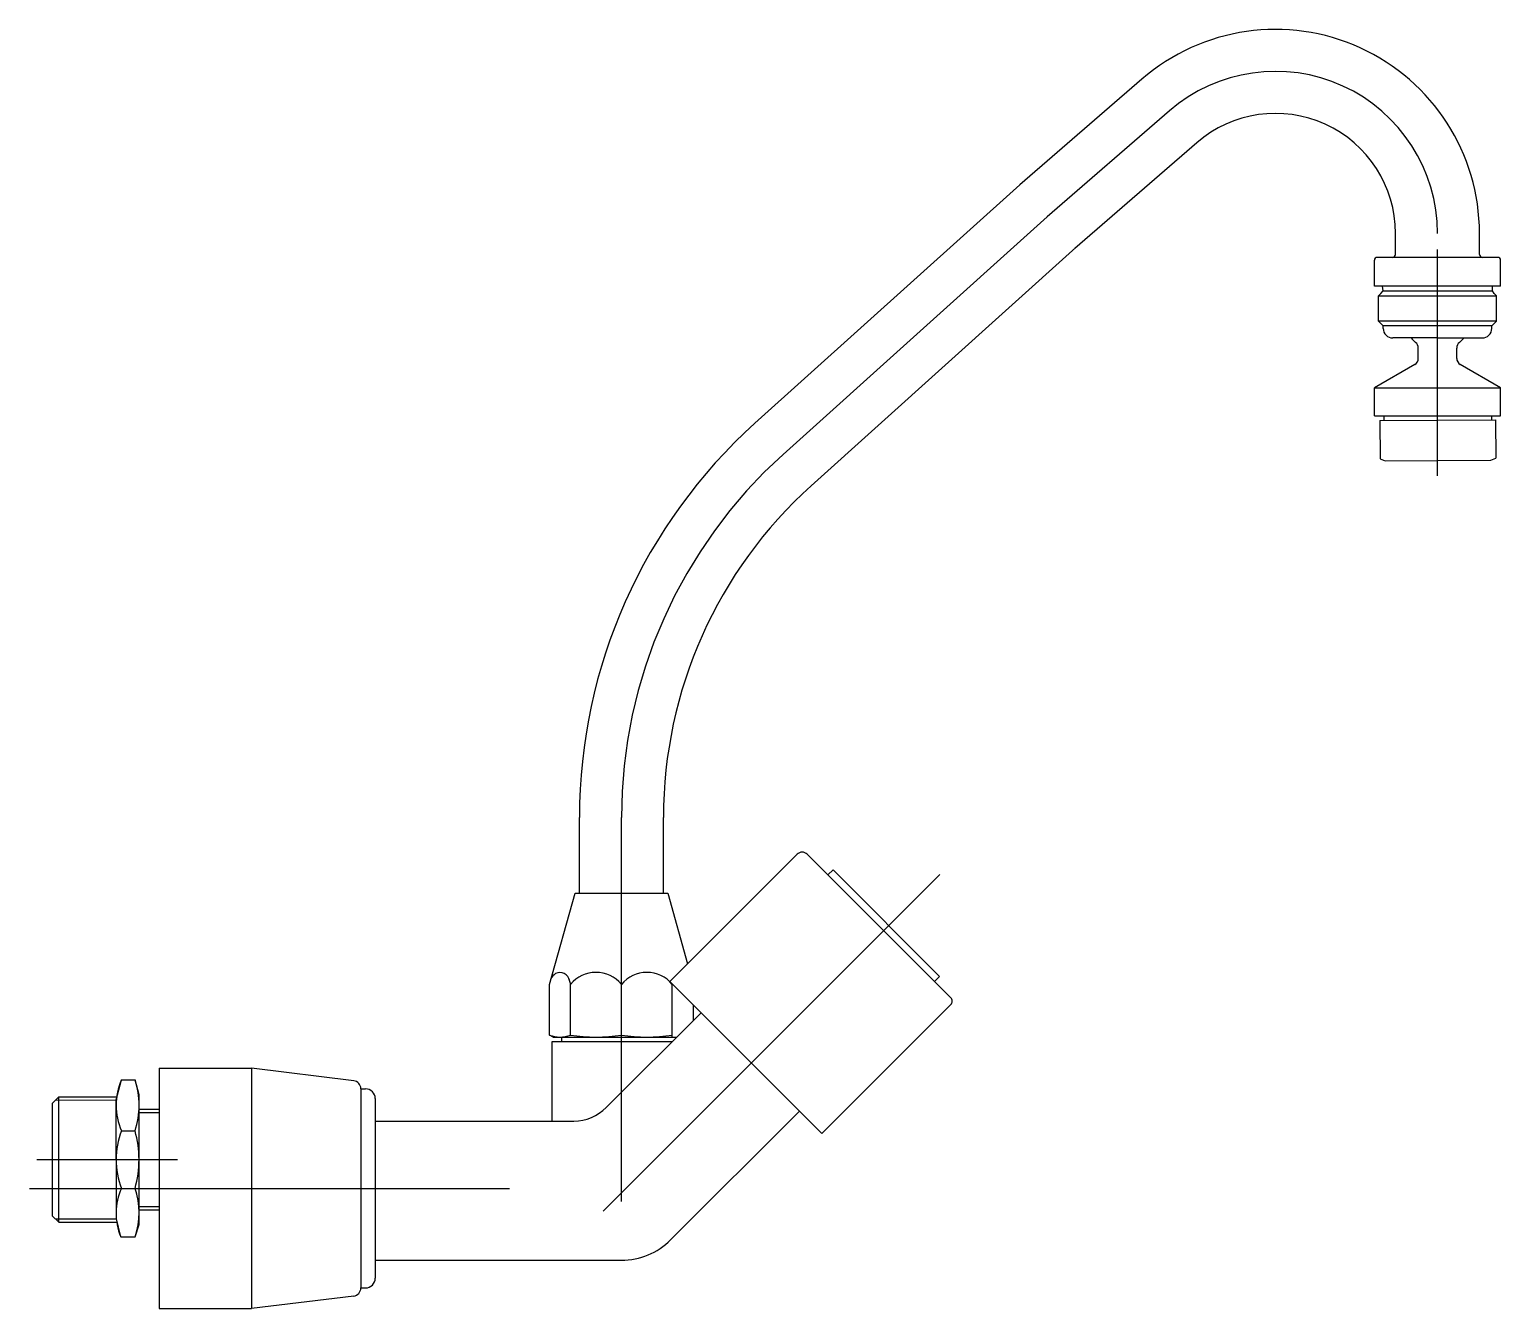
# Model space of a CAD drawing. Extents: x 37.378 to 37.684, y 21.686 to 21.953.
import ezdxf

# ---------------------------------------------------------------- set-up
doc = ezdxf.new("R2010")
doc.units = 0
doc.header["$LTSCALE"] = 0.2
doc.header["$MEASUREMENT"] = 0
doc.linetypes.add('AXES', pattern=[0.54, 0.3, -0.08, 0.08, -0.08])
doc.linetypes.add('CONTINU', pattern=[0])
doc.layers.get('0').update_dxf_attribs({"linetype": 'CONTINUOUS'})
doc.layers.add('DECA_EIXOS', color=5, linetype='AXES')

msp = doc.modelspace()

# ---------------------------------------------------------------- linework, layer by layer
at = {"linetype": 'CONTINU'}
for points in [[(37.6801, 21.91006, 0.642715), (37.60976, 21.94218)], [(37.6626, 21.91006, 0.642718), (37.62122, 21.92895)], [(37.65881, 21.90506, 0.414211), (37.65821, 21.90446)], [(37.662, 21.90506, 0.41421), (37.6626, 21.90566)], [(37.6801, 21.90566, 0.415448), (37.6807, 21.90506)], [(37.68449, 21.90446, 0.414145), (37.68389, 21.90506)], [(37.66005, 21.89026, 0.414214), (37.66205, 21.88826)], [(37.66583, 21.88826, 0.045663), (37.66678, 21.88734)], [(37.67591, 21.88734, 0.045659), (37.67687, 21.88826)], [(37.68065, 21.88826, 0.414177), (37.68265, 21.89026)], [(37.66735, 21.88615, 0.233456), (37.66678, 21.88734)], [(37.67591, 21.88734, 0.231299), (37.67535, 21.88616)], [(37.6666, 21.88271, 0.267952), (37.66735, 21.88401)], [(37.67535, 21.88401, 0.267941), (37.6761, 21.88271)], [(37.52916, 21.87048, 0.212567), (37.4926, 21.78836)], [(37.54087, 21.85748, 0.212557), (37.5101, 21.78836)], [(37.54007, 21.78067, 0.414208), (37.53795, 21.78067)], [(37.48945, 21.75579, 0.283757), (37.48763, 21.75579)], [(37.50135, 21.75356, 0.468802), (37.49074, 21.75356)], [(37.51195, 21.75356, 0.468769), (37.50135, 21.75356)], [(37.48763, 21.75579, 0.185708), (37.48665, 21.75463)], [(37.49052, 21.75433, 0.224058), (37.48945, 21.75579)], [(37.56996, 21.74937, 0.414223), (37.56996, 21.75078)], [(37.48635, 21.743, 0.197187), (37.49074, 21.743)], [(37.49074, 21.743, 0.081682), (37.50135, 21.743)], [(37.50135, 21.743, 0.081667), (37.51195, 21.743)], [(37.3972, 21.73368, 0.210968), (37.3972, 21.72304)], [(37.40002, 21.72304, 0.158093), (37.40002, 21.73368)], [(37.44706, 21.73179, 0.37886), (37.44557, 21.73347)], [(37.45006, 21.72977, 0.414215), (37.44806, 21.73177)], [(37.49142, 21.72506, 0.201238), (37.49819, 21.72791)], [(37.3972, 21.72304, 0.187038), (37.3972, 21.71104)], [(37.40002, 21.71104, 0.140156), (37.40002, 21.72304)], [(37.3972, 21.71104, 0.207776), (37.39705, 21.70096)], [(37.40002, 21.70096, 0.16686), (37.40002, 21.71104)], [(37.50135, 21.69606, 0.198919), (37.5116, 21.70031)], [(37.44806, 21.69031, 0.414214), (37.45006, 21.69231)], [(37.44557, 21.68861, 0.37886), (37.44706, 21.69029)]]:
    msp.add_lwpolyline(points, format="xyb", dxfattribs=at)
for points in [[(37.60976, 21.94218), (37.58432, 21.92015)], [(37.62122, 21.92895), (37.59577, 21.90692)], [(37.58432, 21.92015), (37.52916, 21.87048)], [(37.6626, 21.90566), (37.6626, 21.91006)], [(37.6801, 21.90566), (37.6801, 21.91006)], [(37.59603, 21.90714), (37.54087, 21.85748)], [(37.65821, 21.89906), (37.65821, 21.90446)], [(37.67135, 21.90506), (37.65881, 21.90506)], [(37.68389, 21.90506), (37.67135, 21.90506)], [(37.68449, 21.89906), (37.68449, 21.90446)], [(37.67135, 21.89906), (37.65821, 21.89906)], [(37.65905, 21.89706), (37.65955, 21.89756)], [(37.65905, 21.89706), (37.68365, 21.89706)], [(37.65905, 21.89176), (37.65905, 21.89706)], [(37.65955, 21.89756), (37.66005, 21.89806)], [(37.66005, 21.89806), (37.65989, 21.89906)], [(37.66005, 21.89806), (37.68281, 21.89806)], [(37.68449, 21.89906), (37.67135, 21.89906)], [(37.68281, 21.89806), (37.68281, 21.89906)], [(37.68315, 21.89756), (37.68281, 21.89806)], [(37.68365, 21.89706), (37.68315, 21.89756)], [(37.68365, 21.89176), (37.68365, 21.89706)], [(37.68365, 21.89176), (37.65905, 21.89176)], [(37.65955, 21.89126), (37.65905, 21.89176)], [(37.66005, 21.89076), (37.65955, 21.89126)], [(37.68265, 21.89076), (37.68315, 21.89126)], [(37.68315, 21.89126), (37.68365, 21.89176)], [(37.66005, 21.89026), (37.66005, 21.89076)], [(37.68265, 21.89076), (37.66005, 21.89076)], [(37.67135, 21.88826), (37.66205, 21.88826)], [(37.67135, 21.88826), (37.68065, 21.88826)], [(37.68265, 21.89026), (37.68265, 21.89076)], [(37.66735, 21.88401), (37.66735, 21.88615)], [(37.67535, 21.88401), (37.67535, 21.88616)], [(37.6666, 21.88271), (37.65821, 21.87786)], [(37.68449, 21.87786), (37.6761, 21.88271)], [(37.65821, 21.87206), (37.65821, 21.87786)], [(37.65821, 21.87786), (37.68449, 21.87786)], [(37.68449, 21.87206), (37.68449, 21.87786)], [(37.65821, 21.87206), (37.67135, 21.87206)], [(37.65934, 21.87103), (37.67135, 21.87113)], [(37.65934, 21.87103), (37.65941, 21.86304)], [(37.66019, 21.87206), (37.66019, 21.87104)], [(37.67135, 21.87206), (37.68449, 21.87206)], [(37.67135, 21.87113), (37.68344, 21.87122)], [(37.68259, 21.87206), (37.68259, 21.87121)], [(37.68344, 21.87122), (37.68351, 21.86322)], [(37.65941, 21.86304), (37.66046, 21.86264)], [(37.66046, 21.86264), (37.68246, 21.86281)], [(37.68246, 21.86281), (37.68351, 21.86322)], [(37.4926, 21.77256), (37.4926, 21.78836)], [(37.5101, 21.77256), (37.5101, 21.78836)], [(37.51142, 21.75414), (37.53795, 21.78067)], [(37.56996, 21.75078), (37.54007, 21.78067)], [(37.54436, 21.77638), (37.54542, 21.77744)], [(37.56762, 21.75523), (37.54542, 21.77744)], [(37.48635, 21.75356), (37.4917, 21.77256)], [(37.4917, 21.77256), (37.511, 21.77256)], [(37.511, 21.77256), (37.51514, 21.75786)], [(37.48635, 21.743), (37.48635, 21.75356)], [(37.49042, 21.7547), (37.49074, 21.75356)], [(37.49074, 21.743), (37.49074, 21.75356)], [(37.54309, 21.7225), (37.51142, 21.75414)], [(37.51195, 21.74256), (37.51195, 21.75356)], [(37.56656, 21.75417), (37.56762, 21.75523)], [(37.51793, 21.74765), (37.49819, 21.72791)], [(37.51635, 21.74607), (37.51635, 21.74924)], [(37.53814, 21.72744), (37.51762, 21.74794)], [(37.54309, 21.7225), (37.56996, 21.74937)], [(37.4871, 21.74256), (37.48635, 21.743)], [(37.48685, 21.74156), (37.48685, 21.72506)], [(37.51184, 21.74156), (37.48685, 21.74156)], [(37.4871, 21.74256), (37.51284, 21.74256)], [(37.48895, 21.74156), (37.48895, 21.74258)], [(37.40506, 21.73609), (37.42426, 21.73609)], [(37.40506, 21.73609), (37.40506, 21.68599)], [(37.44557, 21.73347), (37.42426, 21.73609)], [(37.42426, 21.73609), (37.42426, 21.68599)], [(37.39608, 21.72949), (37.3972, 21.73368)], [(37.3972, 21.73368), (37.40002, 21.73368)], [(37.40086, 21.73054), (37.40002, 21.73368)], [(37.44706, 21.73179), (37.44806, 21.73177)], [(37.44706, 21.73179), (37.44706, 21.69029)], [(37.38416, 21.73012), (37.38286, 21.72882)], [(37.38286, 21.70527), (37.38286, 21.72882)], [(37.38346, 21.72942), (37.39608, 21.72949)], [(37.38416, 21.70397), (37.38416, 21.73012)], [(37.38416, 21.73012), (37.39636, 21.73012)], [(37.39613, 21.70467), (37.39608, 21.72949)], [(37.40086, 21.71704), (37.40086, 21.73054)], [(37.45006, 21.72977), (37.45006, 21.69231)], [(37.40079, 21.72684), (37.40506, 21.72684)], [(37.40084, 21.72754), (37.40506, 21.72754)], [(37.53844, 21.72715), (37.5116, 21.70031)], [(37.3972, 21.72304), (37.40002, 21.72304)], [(37.45006, 21.72506), (37.49142, 21.72506)], [(37.40086, 21.70354), (37.40086, 21.71704)], [(37.3972, 21.71104), (37.40002, 21.71104)], [(37.40081, 21.70724), (37.40506, 21.70724)], [(37.38416, 21.70397), (37.38286, 21.70527)], [(37.38346, 21.70467), (37.39613, 21.70467)], [(37.38416, 21.70397), (37.39636, 21.70397)], [(37.39705, 21.70096), (37.39613, 21.70467)], [(37.40085, 21.70654), (37.40506, 21.70654)], [(37.39705, 21.70096), (37.40002, 21.70096)], [(37.40002, 21.70096), (37.40086, 21.70354)], [(37.45006, 21.69606), (37.50135, 21.69606)], [(37.44706, 21.69029), (37.44806, 21.69031)], [(37.40506, 21.68599), (37.42426, 21.68599)], [(37.44557, 21.68861), (37.42426, 21.68599)]]:
    msp.add_lwpolyline(points, dxfattribs=at)
at = {"layer": 'DECA_EIXOS'}
for points in [[(37.67135, 21.91006, 0.642717), (37.61549, 21.93557)], [(37.53502, 21.86398, 0.212567), (37.50135, 21.78836)]]:
    msp.add_lwpolyline(points, format="xyb", dxfattribs=at)
for points in [[(37.61549, 21.93557), (37.59005, 21.91353)], [(37.59005, 21.91353), (37.53502, 21.86398)], [(37.67135, 21.85953), (37.67135, 21.90673)], [(37.50135, 21.70834), (37.50135, 21.78836)], [(37.56769, 21.77643), (37.49752, 21.70626)], [(37.37959, 21.71704), (37.4089, 21.71704)], [(37.37802, 21.71104), (37.50783, 21.71104)]]:
    msp.add_lwpolyline(points, dxfattribs=at)

doc.saveas('drawing.dxf')
